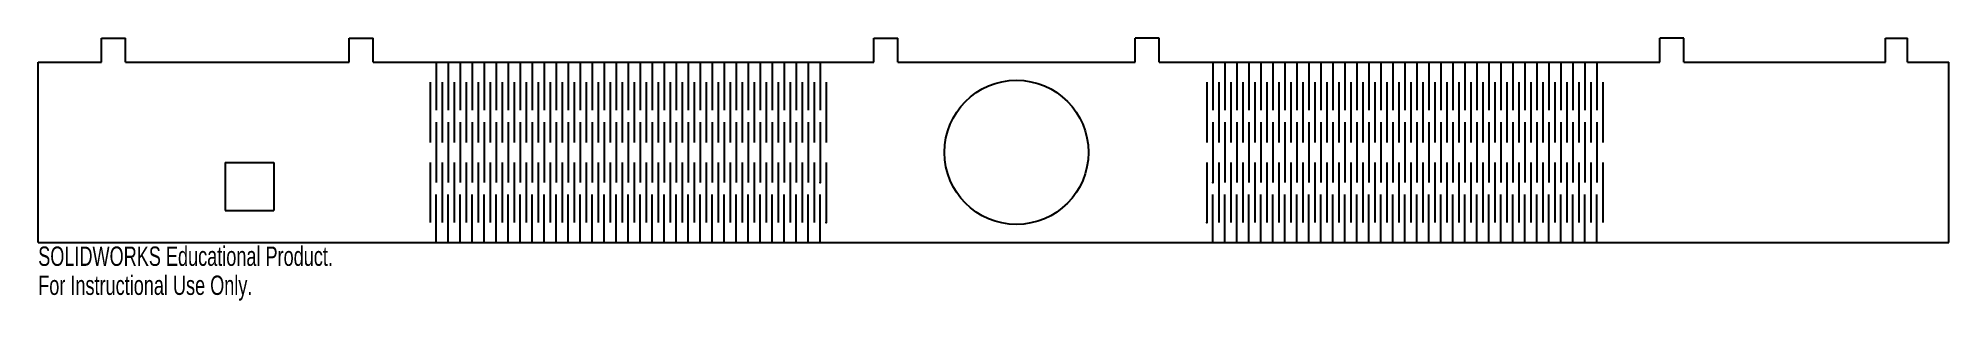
# Model space of a CAD drawing. Header units: millimetres. Extents: x 0 to 478, y -15 to 51.
import ezdxf

# ---------------------------------------------------------------- set-up
doc = ezdxf.new("R2010")
doc.units = ezdxf.units.MM
doc.header["$PDSIZE"] = -1
doc.linetypes.add('CENTERX2', pattern=[20.32, 12.7, -2.54, 2.54, -2.54])
doc.styles.add('SLDTEXTSTYLE0', font='TXT', dxfattribs={"width": 0.7})

msp = doc.modelspace()

# ---------------------------------------------------------------- linework, layer by layer
at = {"color": 7, "linetype": 'Continuous'}
for p, q in [((15.8, 45), (15.8, 51)), ((15.8, 51), (21.8, 51)), ((21.8, 45), (21.8, 51)), ((77.76, 45), (77.76, 51)), ((77.76, 51), (83.76, 51)), ((83.76, 45), (83.76, 51)), ((208.9, 45), (208.9, 51)), ((208.9, 51), (214.9, 51)), ((214.9, 45), (214.9, 51)), ((280.3, 51), (274.3, 51)), ((274.3, 45), (274.3, 51)), ((280.3, 45), (280.3, 51)), ((411.44, 51), (405.44, 51)), ((405.44, 45), (405.44, 51)), ((411.44, 45), (411.44, 51)), ((461.92, 51), (467.4, 51)), ((461.92, 45), (461.92, 51)), ((467.4, 45), (467.4, 51)), ((0, 0), (0, 45)), ((0, 45), (15.8, 45)), ((21.8, 45), (77.76, 45)), ((83.76, 45), (208.9, 45)), ((99.5, 45), (99.5, 33)), ((102.5, 45), (102.5, 33)), ((105.5, 45), (105.5, 33)), ((108.5, 45), (108.5, 33)), ((111.5, 45), (111.5, 33)), ((114.5, 45), (114.5, 33)), ((117.5, 45), (117.5, 33)), ((120.5, 45), (120.5, 33)), ((123.5, 45), (123.5, 33)), ((126.5, 45), (126.5, 33)), ((129.5, 45), (129.5, 33)), ((132.5, 45), (132.5, 33)), ((135.5, 45), (135.5, 33)), ((138.5, 45), (138.5, 33)), ((141.5, 45), (141.5, 33)), ((144.5, 45), (144.5, 33)), ((147.5, 45), (147.5, 33)), ((150.5, 45), (150.5, 33)), ((153.5, 45), (153.5, 33)), ((156.5, 45), (156.5, 33)), ((159.5, 45), (159.5, 33)), ((162.5, 45), (162.5, 33)), ((165.5, 45), (165.5, 33)), ((168.5, 45), (168.5, 33)), ((171.5, 45), (171.5, 33)), ((174.5, 45), (174.5, 33)), ((177.5, 45), (177.5, 33)), ((180.5, 45), (180.5, 33)), ((183.5, 45), (183.5, 33)), ((186.5, 45), (186.5, 33)), ((189.5, 45), (189.5, 33)), ((192.5, 45), (192.5, 33)), ((195.5, 45), (195.5, 33)), ((214.9, 45), (274.3, 45)), ((280.3, 45), (405.44, 45)), ((293.7, 45), (293.7, 33)), ((296.7, 45), (296.7, 33)), ((299.7, 45), (299.7, 33)), ((302.7, 45), (302.7, 33)), ((305.7, 45), (305.7, 33)), ((308.7, 45), (308.7, 33)), ((311.7, 45), (311.7, 33)), ((314.7, 45), (314.7, 33)), ((317.7, 45), (317.7, 33)), ((320.7, 45), (320.7, 33)), ((323.7, 45), (323.7, 33)), ((326.7, 45), (326.7, 33)), ((329.7, 45), (329.7, 33)), ((332.7, 45), (332.7, 33)), ((335.7, 45), (335.7, 33)), ((338.7, 45), (338.7, 33)), ((341.7, 45), (341.7, 33)), ((344.7, 45), (344.7, 33)), ((347.7, 45), (347.7, 33)), ((350.7, 45), (350.7, 33)), ((353.7, 45), (353.7, 33)), ((356.7, 45), (356.7, 33)), ((359.7, 45), (359.7, 33)), ((362.7, 45), (362.7, 33)), ((365.7, 45), (365.7, 33)), ((368.7, 45), (368.7, 33)), ((371.7, 45), (371.7, 33)), ((374.7, 45), (374.7, 33)), ((377.7, 45), (377.7, 33)), ((380.7, 45), (380.7, 33)), ((383.7, 45), (383.7, 33)), ((386.7, 45), (386.7, 33)), ((389.7, 45), (389.7, 33)), ((411.44, 45), (461.92, 45)), ((467.4, 45), (477.72, 45)), ((477.72, 0), (477.72, 45)), ((98, 40), (98, 25)), ((101, 40), (101, 25)), ((104, 40), (104, 25)), ((107, 40), (107, 25)), ((110, 40), (110, 25)), ((113, 40), (113, 25)), ((116, 40), (116, 25)), ((119, 40), (119, 25)), ((122, 40), (122, 25)), ((125, 40), (125, 25)), ((128, 40), (128, 25)), ((131, 40), (131, 25)), ((134, 40), (134, 25)), ((137, 40), (137, 25)), ((140, 40), (140, 25)), ((143, 40), (143, 25)), ((146, 40), (146, 25)), ((149, 40), (149, 25)), ((152, 40), (152, 25)), ((155, 40), (155, 25)), ((158, 40), (158, 25)), ((161, 40), (161, 25)), ((164, 40), (164, 25)), ((167, 40), (167, 25)), ((170, 40), (170, 25)), ((173, 40), (173, 25)), ((176, 40), (176, 25)), ((179, 40), (179, 25)), ((182, 40), (182, 25)), ((185, 40), (185, 25)), ((188, 40), (188, 25)), ((191, 40), (191, 25)), ((194, 40), (194, 25)), ((197, 40), (197, 25)), ((292.2, 40), (292.2, 25)), ((295.2, 40), (295.2, 25)), ((298.2, 40), (298.2, 25)), ((301.2, 40), (301.2, 25)), ((304.2, 40), (304.2, 25)), ((307.2, 40), (307.2, 25)), ((310.2, 40), (310.2, 25)), ((313.2, 40), (313.2, 25)), ((316.2, 40), (316.2, 25)), ((319.2, 40), (319.2, 25)), ((322.2, 40), (322.2, 25)), ((325.2, 40), (325.2, 25)), ((328.2, 40), (328.2, 25)), ((331.2, 40), (331.2, 25)), ((334.2, 40), (334.2, 25)), ((337.2, 40), (337.2, 25)), ((340.2, 40), (340.2, 25)), ((343.2, 40), (343.2, 25)), ((346.2, 40), (346.2, 25)), ((349.2, 40), (349.2, 25)), ((352.2, 40), (352.2, 25)), ((355.2, 40), (355.2, 25)), ((358.2, 40), (358.2, 25)), ((361.2, 40), (361.2, 25)), ((364.2, 40), (364.2, 25)), ((367.2, 40), (367.2, 25)), ((370.2, 40), (370.2, 25)), ((373.2, 40), (373.2, 25)), ((376.2, 40), (376.2, 25)), ((379.2, 40), (379.2, 25)), ((382.2, 40), (382.2, 25)), ((385.2, 40), (385.2, 25)), ((388.2, 40), (388.2, 25)), ((391.2, 40), (391.2, 25)), ((99.5, 30), (99.5, 15)), ((102.5, 30), (102.5, 15)), ((105.5, 30), (105.5, 15)), ((108.5, 30), (108.5, 15)), ((111.5, 30), (111.5, 15)), ((114.5, 30), (114.5, 15)), ((117.5, 30), (117.5, 15)), ((120.5, 30), (120.5, 15)), ((123.5, 30), (123.5, 15)), ((126.5, 30), (126.5, 15)), ((129.5, 30), (129.5, 15)), ((132.5, 30), (132.5, 15)), ((135.5, 30), (135.5, 15)), ((138.5, 30), (138.5, 15)), ((141.5, 30), (141.5, 15)), ((144.5, 30), (144.5, 15)), ((147.5, 30), (147.5, 15)), ((150.5, 30), (150.5, 15)), ((153.5, 30), (153.5, 15)), ((156.5, 30), (156.5, 15)), ((159.5, 30), (159.5, 15)), ((162.5, 30), (162.5, 15)), ((165.5, 30), (165.5, 15)), ((168.5, 30), (168.5, 15)), ((171.5, 30), (171.5, 15)), ((174.5, 30), (174.5, 15)), ((177.5, 30), (177.5, 15)), ((180.5, 30), (180.5, 15)), ((183.5, 30), (183.5, 15)), ((186.5, 30), (186.5, 15)), ((189.5, 30), (189.5, 15)), ((192.5, 30), (192.5, 15)), ((195.5, 30), (195.5, 15)), ((293.7, 30), (293.7, 15)), ((296.7, 30), (296.7, 15)), ((299.7, 30), (299.7, 15)), ((302.7, 30), (302.7, 15)), ((305.7, 30), (305.7, 15)), ((308.7, 30), (308.7, 15)), ((311.7, 30), (311.7, 15)), ((314.7, 30), (314.7, 15)), ((317.7, 30), (317.7, 15)), ((320.7, 30), (320.7, 15)), ((323.7, 30), (323.7, 15)), ((326.7, 30), (326.7, 15)), ((329.7, 30), (329.7, 15)), ((332.7, 30), (332.7, 15)), ((335.7, 30), (335.7, 15)), ((338.7, 30), (338.7, 15)), ((341.7, 30), (341.7, 15)), ((344.7, 30), (344.7, 15)), ((347.7, 30), (347.7, 15)), ((350.7, 30), (350.7, 15)), ((353.7, 30), (353.7, 15)), ((356.7, 30), (356.7, 15)), ((359.7, 30), (359.7, 15)), ((362.7, 30), (362.7, 15)), ((365.7, 30), (365.7, 15)), ((368.7, 30), (368.7, 15)), ((371.7, 30), (371.7, 15)), ((374.7, 30), (374.7, 15)), ((377.7, 30), (377.7, 15)), ((380.7, 30), (380.7, 15)), ((383.7, 30), (383.7, 15)), ((386.7, 30), (386.7, 15)), ((389.7, 30), (389.7, 15)), ((46.75, 20), (58.91, 20)), ((46.75, 20), (46.75, 8)), ((58.91, 20), (58.91, 8)), ((98, 20), (98, 5)), ((101, 20), (101, 5)), ((104, 20), (104, 5)), ((107, 20), (107, 5)), ((110, 20), (110, 5)), ((113, 20), (113, 5)), ((116, 20), (116, 5)), ((119, 20), (119, 5)), ((122, 20), (122, 5)), ((125, 20), (125, 5)), ((128, 20), (128, 5)), ((131, 20), (131, 5)), ((134, 20), (134, 5)), ((137, 20), (137, 5)), ((140, 20), (140, 5)), ((143, 20), (143, 5)), ((146, 20), (146, 5)), ((149, 20), (149, 5)), ((152, 20), (152, 5)), ((155, 20), (155, 5)), ((158, 20), (158, 5)), ((161, 20), (161, 5)), ((164, 20), (164, 5)), ((167, 20), (167, 5)), ((170, 20), (170, 5)), ((173, 20), (173, 5)), ((176, 20), (176, 5)), ((179, 20), (179, 5)), ((182, 20), (182, 5)), ((185, 20), (185, 5)), ((188, 20), (188, 5)), ((191, 20), (191, 5)), ((194, 20), (194, 5)), ((197, 20), (197, 5)), ((292.2, 20), (292.2, 5)), ((295.2, 20), (295.2, 5)), ((298.2, 20), (298.2, 5)), ((301.2, 20), (301.2, 5)), ((304.2, 20), (304.2, 5)), ((307.2, 20), (307.2, 5)), ((310.2, 20), (310.2, 5)), ((313.2, 20), (313.2, 5)), ((316.2, 20), (316.2, 5)), ((319.2, 20), (319.2, 5)), ((322.2, 20), (322.2, 5)), ((325.2, 20), (325.2, 5)), ((328.2, 20), (328.2, 5)), ((331.2, 20), (331.2, 5)), ((334.2, 20), (334.2, 5)), ((337.2, 20), (337.2, 5)), ((340.2, 20), (340.2, 5)), ((343.2, 20), (343.2, 5)), ((346.2, 20), (346.2, 5)), ((349.2, 20), (349.2, 5)), ((352.2, 20), (352.2, 5)), ((355.2, 20), (355.2, 5)), ((358.2, 20), (358.2, 5)), ((361.2, 20), (361.2, 5)), ((364.2, 20), (364.2, 5)), ((367.2, 20), (367.2, 5)), ((370.2, 20), (370.2, 5)), ((373.2, 20), (373.2, 5)), ((376.2, 20), (376.2, 5)), ((379.2, 20), (379.2, 5)), ((382.2, 20), (382.2, 5)), ((385.2, 20), (385.2, 5)), ((388.2, 20), (388.2, 5)), ((391.2, 20), (391.2, 5)), ((99.5, 0), (99.5, 12)), ((102.5, 0), (102.5, 12)), ((105.5, 0), (105.5, 12)), ((108.5, 0), (108.5, 12)), ((111.5, 0), (111.5, 12)), ((114.5, 0), (114.5, 12)), ((117.5, 0), (117.5, 12)), ((120.5, 0), (120.5, 12)), ((123.5, 0), (123.5, 12)), ((126.5, 0), (126.5, 12)), ((129.5, 0), (129.5, 12)), ((132.5, 0), (132.5, 12)), ((135.5, 0), (135.5, 12)), ((138.5, 0), (138.5, 12)), ((141.5, 0), (141.5, 12)), ((144.5, 0), (144.5, 12)), ((147.5, 0), (147.5, 12)), ((150.5, 0), (150.5, 12)), ((153.5, 0), (153.5, 12)), ((156.5, 0), (156.5, 12)), ((159.5, 0), (159.5, 12)), ((162.5, 0), (162.5, 12)), ((165.5, 0), (165.5, 12)), ((168.5, 0), (168.5, 12)), ((171.5, 0), (171.5, 12)), ((174.5, 0), (174.5, 12)), ((177.5, 0), (177.5, 12)), ((180.5, 0), (180.5, 12)), ((183.5, 0), (183.5, 12)), ((186.5, 0), (186.5, 12)), ((189.5, 0), (189.5, 12)), ((192.5, 0), (192.5, 12)), ((195.5, 0), (195.5, 12)), ((293.7, 0), (293.7, 12)), ((296.7, 0), (296.7, 12)), ((299.7, 0), (299.7, 12)), ((302.7, 0), (302.7, 12)), ((305.7, 0), (305.7, 12)), ((308.7, 0), (308.7, 12)), ((311.7, 0), (311.7, 12)), ((314.7, 0), (314.7, 12)), ((317.7, 0), (317.7, 12)), ((320.7, 0), (320.7, 12)), ((323.7, 0), (323.7, 12)), ((326.7, 0), (326.7, 12)), ((329.7, 0), (329.7, 12)), ((332.7, 0), (332.7, 12)), ((335.7, 0), (335.7, 12)), ((338.7, 0), (338.7, 12)), ((341.7, 0), (341.7, 12)), ((344.7, 0), (344.7, 12)), ((347.7, 0), (347.7, 12)), ((350.7, 0), (350.7, 12)), ((353.7, 0), (353.7, 12)), ((356.7, 0), (356.7, 12)), ((359.7, 0), (359.7, 12)), ((362.7, 0), (362.7, 12)), ((365.7, 0), (365.7, 12)), ((368.7, 0), (368.7, 12)), ((371.7, 0), (371.7, 12)), ((374.7, 0), (374.7, 12)), ((377.7, 0), (377.7, 12)), ((380.7, 0), (380.7, 12)), ((383.7, 0), (383.7, 12)), ((386.7, 0), (386.7, 12)), ((389.7, 0), (389.7, 12)), ((46.75, 8), (58.91, 8)), ((0, 0), (477.72, 0)), ((46.75, 0), (58.91, 0))]:
    msp.add_line(p, q, dxfattribs=at)
at = {"color": 7, "linetype": 'CENTERX2'}
for p, q in [((0, 45), (15.8, 45)), ((0, 0), (46.75, 0))]:
    msp.add_line(p, q, dxfattribs=at)
at = {"color": 7, "linetype": 'Continuous'}
msp.add_circle((244.6, 22.5), 18, dxfattribs=at)
for p in [(195.5, 15), (293.7, 15), (197, 5), (292.2, 5)]:
    msp.add_point(p, dxfattribs=at)

# ---------------------------------------------------------------- texts
at = {"color": 7, "linetype": 'Continuous', "char_height": 4.8336, "attachment_point": 1, "style": 'SLDTEXTSTYLE0'}
for s, insert in [('SOLIDWORKS Educational Product.', (0, -1.02)), ('For Instructional Use Only.', (0, -8.27))]:
    msp.add_mtext(s, dxfattribs=dict(at, insert=insert))

doc.saveas('drawing.dxf')
